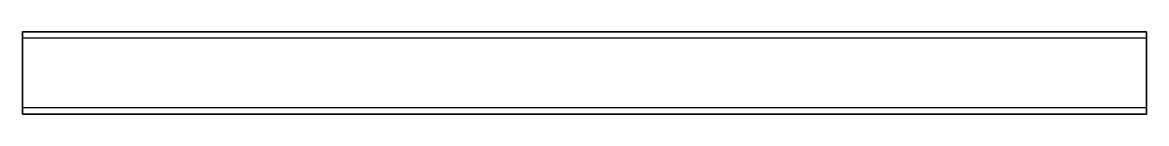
# Model space of a CAD drawing. Header units: inches. Extents: x 0 to 410, y 0 to 30.
import ezdxf

# ---------------------------------------------------------------- set-up
doc = ezdxf.new("R2010")
doc.units = ezdxf.units.IN
doc.header["$MEASUREMENT"] = 0
doc.layers.add('SIMUMAK Visible (ISO)', color=7, linetype='Continuous', lineweight=35)
doc.layers.add('SIMUMAK Visible Narrow (ISO)', color=7, linetype='Continuous', lineweight=25)

# ---------------------------------------------------------------- blocks, each defined once
blk = doc.blocks.new('DIN 30 x 30 x 1_5 00000040_Sheet_3_2453D 30x30x1.5')
at = {"layer": 'SIMUMAK Visible (ISO)'}
for p, q in [((-205, 12.75), (-205, 15)), ((205, 15), (-205, 15)), ((-205, 12.75), (-205, -12.75)), ((205, 12.75), (205, 15)), ((205, 12.75), (205, -12.75)), ((-205, -15), (-205, -12.75)), ((205, -15), (-205, -15)), ((205, -15), (205, -12.75))]:
    blk.add_line(p, q, dxfattribs=at)
at = {"layer": 'SIMUMAK Visible Narrow (ISO)'}
for p, q in [((205, 12.75), (-205, 12.75)), ((205, -12.75), (-205, -12.75))]:
    blk.add_line(p, q, dxfattribs=at)

msp = doc.modelspace()

# ---------------------------------------------------------------- block references
msp.add_blockref('DIN 30 x 30 x 1_5 00000040_Sheet_3_2453D 30x30x1.5', (205, 15))

doc.saveas('drawing.dxf')
